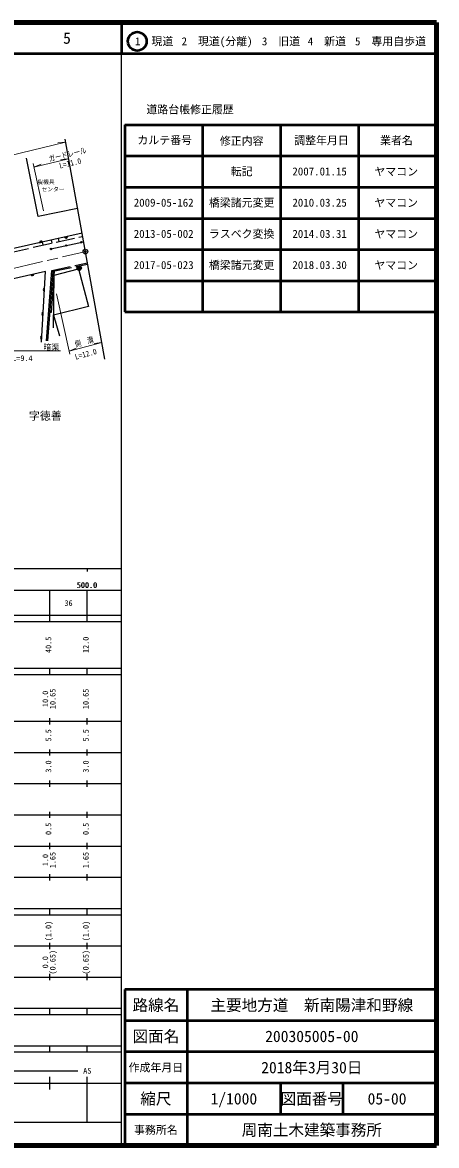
# Model space of a CAD drawing. Units: millimetres, scale not verified. Extents: x 40000 to 680000, y 20000 to 380000.
# Drawn here: x 547216 to 680000, y 20000 to 380000 of the extents above; entities that cross this region are included whole.
import ezdxf
from ezdxf.enums import TextEntityAlignment as Align

# ---------------------------------------------------------------- set-up
doc = ezdxf.new("R2010")
doc.units = ezdxf.units.MM
doc.header["$LTSCALE"] = 1000
doc.header["$PDMODE"] = 32
doc.header["$PDSIZE"] = 500
doc.linetypes.add('CHAIN', pattern=[18.5, 12, -1.5, 3.5, -1.5])
doc.linetypes.add('DASHED', pattern=[7.5, 6, -1.5])
for name, color, linetype, lineweight in [('M-BGD', 7, 'Continuous', 25), ('M-BMK', 2, 'CHAIN', 13), ('M-BMK-OTRS', 5, 'Continuous', 25), ('M-BMK-SRVR', 3, 'Continuous', 25), ('M-STR-HTXT', 7, 'Continuous', 13), ('M-TTL', 2, 'Continuous', 140), ('M-TTL-BAND', 7, 'Continuous', 25), ('M-TTL-FRAM', 2, 'Continuous', 50), ('M-TTL-LINE', 7, 'Continuous', 50)]:
    doc.layers.add(name, color=color, linetype=linetype, lineweight=lineweight)
for name, color, linetype in [('M-BMK-HTXT', 7, 'Continuous'), ('M-OTRS', 6, 'Continuous'), ('M-TTL-TXT', 7, 'Continuous')]:
    doc.layers.add(name, color=color, linetype=linetype)
doc.styles.add('ＭＳ ゴシック', font='')
doc.styles.get('ＭＳ ゴシック').set_extended_font_data('MS Gothic')

msp = doc.modelspace()

# ---------------------------------------------------------------- hatches: boundary and pattern name
at = {"layer": 'M-BGD'}
for points in [[(552697, 309413, -0.82183), (553664, 309629)], [(561626, 311405, -0.82183), (560659, 311190)], [(550847, 299358, -0.82183), (549882, 299137)], [(566097, 301263, -1), (564697, 301263, -0.41421), (565397, 301963, -0.41421)], [(554268, 293918, -0.82183), (554324, 294907)], [(553833, 286114, -0.82183), (553888, 287103)], [(553408, 278486, -0.82183), (553463, 279476)]]:
    msp.add_hatch(color=256, dxfattribs=at).paths.add_polyline_path(points)

# ---------------------------------------------------------------- linework, layer by layer
for p, q in [((552697, 309413), (553664, 309629)), ((556351, 307387), (566817, 309705)), ((556458, 310252), (556681, 309246)), ((558682, 310748), (558905, 309737)), ((561626, 311405), (560659, 311190)), ((553508, 309594), (553729, 308594)), ((550847, 299358), (549882, 299137)), ((554922, 277931), (556644, 300504)), ((555340, 277899), (557043, 300231)), ((554268, 293918), (554324, 294907)), ((553833, 286114), (553888, 287103)), ((553408, 278486), (553463, 279476))]:
    msp.add_line(p, q, dxfattribs=at)
at = {"layer": 'M-BGD', "linetype": 'DASHED'}
for p, q in [((556644, 300504), (568043, 302902)), ((557043, 300231), (568105, 302557))]:
    msp.add_line(p, q, dxfattribs=at)
at = {"layer": 'M-BGD'}
for points in [[(564891, 320391), (552305, 317783), (548535, 336484)], [(566322, 312453), (522729, 302727), (519194, 302451)], [(553356, 277560), (554620, 300220), (510878, 290218)], [(557426, 300311), (556463, 286991), (556036, 287024)], [(557186, 282088), (557333, 299001), (565149, 300984), (568432, 288979), (557221, 286124), (559059, 279508)]]:
    msp.add_lwpolyline(points, dxfattribs=at)
at = {"layer": 'M-BGD', "linetype": 'DASHED'}
msp.add_lwpolyline([(514619, 299657), (543348, 306300), (566508, 311417)], dxfattribs=at)
at = {"layer": 'M-BGD'}
for centre, radius in [((566115, 309549), 225), ((556351, 307387), 225), ((561233, 308468), 225), ((565397, 301263), 700)]:
    msp.add_circle(centre, radius, dxfattribs=at)
for centre, start, end in [((553202, 309426), 23.74745, 181.40564), ((561121, 311393), 203.74745, 1.40564), ((550343, 299342), 204.05072, 1.70891), ((554394, 294407), 97.97913, 255.63732), ((553958, 286603), 97.97913, 255.63732), ((553533, 278975), 97.97913, 255.63732)]:
    msp.add_arc(centre, 505, start, end, dxfattribs=at)
at = {"layer": 'M-BMK'}
msp.add_lwpolyline([(74721, 305803), (92152, 299213), (105043, 295549), (117264, 292872), (128458, 291242), (139944, 290197), (171558, 287967), (271227, 280949), (370974, 273963), (384566, 272938), (395043, 272404), (403931, 272484), (414915, 273193), (427635, 274573), (443362, 277557), (469932, 283814), (566656, 306374)], dxfattribs=at)
at = {"layer": 'M-BMK-OTRS'}
msp.add_line((573602, 272054), (560892, 342578), dxfattribs=at)
at = {"layer": 'M-BMK-SRVR'}
msp.add_circle((567386, 306545), 750, dxfattribs=at)
at = {"layer": 'M-OTRS'}
msp.add_point((567386, 306545), dxfattribs=at)
at = {"layer": 'M-STR-HTXT'}
for p, q in [((508816, 329036), (561056, 341668)), ((561056, 341668), (558613, 341429)), ((550894, 333667), (562017, 336337)), ((562017, 336337), (559573, 336102)), ((554011, 319621), (550648, 334773)), ((550894, 333667), (553178, 334567)), ((562395, 273723), (558102, 292980)), ((562198, 274609), (572630, 277447)), ((572630, 277447), (570195, 277139)), ((528235, 274695), (559455, 274695)), ((562198, 274609), (564454, 275577))]:
    msp.add_line(p, q, dxfattribs=at)
at = {"layer": 'M-TTL'}
for p, q in [((680000, 380000), (40000, 380000)), ((680000, 20000), (680000, 380000)), ((40000, 20000), (680000, 20000))]:
    msp.add_line(p, q, dxfattribs=at)
at = {"layer": 'M-TTL-BAND'}
for p, q in [((579000, 20000), (579000, 370000)), ((40000, 205000), (579000, 205000)), ((568000, 205000), (568000, 204000)), ((68000, 198000), (579000, 198000)), ((556000, 188000), (556000, 198000)), ((568000, 188000), (568000, 198000)), ((40000, 190000), (579000, 190000)), ((40000, 188000), (579000, 188000)), ((40000, 173000), (579000, 173000)), ((556000, 171000), (556000, 173000)), ((568000, 171000), (568000, 173000)), ((40000, 171000), (579000, 171000)), ((40000, 156000), (579000, 156000)), ((556000, 155000), (556000, 157000)), ((568000, 155000), (568000, 157000)), ((46000, 146000), (579000, 146000)), ((556000, 145000), (556000, 147000)), ((568000, 145000), (568000, 147000)), ((556000, 135000), (556000, 137000)), ((568000, 135000), (568000, 137000)), ((52000, 136000), (579000, 136000)), ((46000, 126000), (579000, 126000)), ((556000, 125000), (556000, 127000)), ((568000, 125000), (568000, 127000)), ((52000, 116000), (579000, 116000)), ((556000, 115000), (556000, 117000)), ((568000, 115000), (568000, 117000)), ((46000, 106000), (579000, 106000)), ((556000, 105000), (556000, 107000)), ((568000, 105000), (568000, 107000)), ((40000, 96000), (579000, 96000)), ((40000, 94000), (579000, 94000)), ((556000, 94000), (556000, 96000)), ((568000, 94000), (568000, 96000)), ((49000, 84000), (579000, 84000)), ((556000, 83000), (556000, 85000)), ((568000, 83000), (568000, 85000)), ((40000, 74000), (579000, 74000)), ((556000, 73000), (556000, 75000)), ((568000, 73000), (568000, 75000)), ((40000, 64000), (579000, 64000)), ((40000, 62000), (579000, 62000)), ((556000, 62000), (556000, 64000)), ((568000, 62000), (568000, 64000)), ((40000, 52000), (579000, 52000)), ((556000, 50000), (556000, 52000)), ((568000, 50000), (568000, 52000)), ((40000, 50000), (579000, 50000)), ((71000, 44000), (565000, 44000)), ((40000, 40000), (579000, 40000)), ((556000, 38000), (556000, 42000)), ((568000, 27500), (568000, 42000)), ((68000, 27500), (579000, 27500))]:
    msp.add_line(p, q, dxfattribs=at)
at = {"layer": 'M-TTL-FRAM'}
for p, q in [((580000, 347197), (580000, 287197)), ((580000, 347197), (680000, 347197)), ((580000, 287197), (680000, 287197)), ((680000, 70000), (580000, 70000)), ((580000, 70000), (580000, 20000))]:
    msp.add_line(p, q, dxfattribs=at)
at = {"layer": 'M-TTL-LINE'}
for p, q in [((579000, 380000), (579000, 370000)), ((40000, 370000), (680000, 370000)), ((605000, 347197), (605000, 287197)), ((630000, 347197), (630000, 287197)), ((655000, 347197), (655000, 287197)), ((580000, 337197), (680000, 337197)), ((580000, 327197), (680000, 327197)), ((580000, 317197), (680000, 317197)), ((580000, 307197), (680000, 307197)), ((580000, 297197), (680000, 297197)), ((600000, 70000), (600000, 20000)), ((680000, 60000), (580000, 60000)), ((680000, 50000), (580000, 50000)), ((680000, 40000), (580000, 40000)), ((630000, 40000), (630000, 30000)), ((650000, 40000), (650000, 30000)), ((680000, 30000), (580000, 30000))]:
    msp.add_line(p, q, dxfattribs=at)
msp.add_circle((584031, 373958), 3000, dxfattribs=at)

# ---------------------------------------------------------------- texts
at = {"layer": 'M-BMK-HTXT', "style": 'ＭＳ ゴシック'}
for s, p in [('農機具', (551977, 328893)), ('センター', (553327, 326533))]:
    msp.add_text(s, height=1320, dxfattribs=at).set_placement(p, align=Align.MIDDLE_LEFT)
msp.add_text('字徳善', height=2566, dxfattribs=at).set_placement((554546, 253888), align=Align.MIDDLE_CENTER)
at = {"layer": 'M-STR-HTXT', "style": 'ＭＳ ゴシック', "width": 0.8}
for s, rotation, p in [('ガードレール', 13.497, (562017, 336248)), ('L=11.0', 13.497, (562855, 333455)), ('側\u3000溝', 15.222, (567375, 276171)), ('L=12.0', 15.222, (567896, 272286))]:
    msp.add_text(s, height=1833, rotation=rotation, dxfattribs=at).set_placement(p, align=Align.BOTTOM_CENTER)
at = {"layer": 'M-STR-HTXT', "style": 'ＭＳ ゴシック'}
for s, p in [('\u3000\u3000\u3000\u3000\u3000\u3000\u3000\u3000\u3000\u3000暗渠', (528235, 275934)), ('W=2.0 H=1.2 L=9.4', (528210, 272380))]:
    msp.add_text(s, height=1833, dxfattribs=at).set_placement(p, align=Align.MIDDLE_LEFT)
at = {"layer": 'M-TTL-BAND', "style": 'ＭＳ ゴシック'}
for s, p in [('500.0', (567844, 198195)), ('500.0', (568000, 198195)), ('36', (562000, 192405)), ('AS', (568000, 42500))]:
    msp.add_text(s, height=1833, dxfattribs=at).set_placement(p, align=Align.BOTTOM_CENTER)
for s, p in [('40.5', (557000, 180500)), ('12.0', (569000, 180500)), ('10.65', (558370, 163174)), ('10.65', (569000, 163174)), ('10.0', (556000, 163174)), ('5.5', (557000, 151500)), ('5.5', (569000, 151500)), ('3.0', (557000, 141500)), ('3.0', (569000, 141500)), ('0.5', (557000, 121500)), ('0.5', (569000, 121500)), ('1.0', (556000, 111500)), ('1.65', (558370, 111500)), ('1.65', (569000, 111500)), ('(1.0)', (557000, 88764)), ('(1.0)', (569000, 88764)), ('0.0', (556000, 78764)), ('(0.65)', (558370, 78764)), ('(0.65)', (569000, 78764))]:
    msp.add_text(s, height=1833, rotation=90, dxfattribs=at).set_placement(p, align=Align.BOTTOM_CENTER)
at = {"layer": 'M-TTL-TXT', "style": 'ＭＳ ゴシック'}
for s, height, p in [('5', 3666, (561497, 375000)), ('1\u3000現道', 2566, (589448, 373958)), ('2\u3000現道(分離)', 2566, (609619, 373958)), ('3\u3000旧道', 2566, (630121, 373958)), ('4\u3000新道', 2566, (644824, 373958)), ('5\u3000専用自歩道', 2566, (665228, 373958)), ('道路台帳修正履歴', 2566, (600968, 352113)), ('カルテ番号', 2566, (592839, 342277)), ('修正内容', 2566, (617509, 342023)), ('調整年月日', 2566, (643089, 342197)), ('業者名', 2566, (667134, 342197)), ('転記', 2566, (617500, 332245)), ('2007.01.15', 2566, (642500, 332245)), ('ヤマコン', 2566, (667077, 332189)), ('2009-05-162', 2566, (592500, 322245)), ('橋梁諸元変更', 2566, (617500, 322245)), ('2010.03.25', 2566, (642500, 322245)), ('ヤマコン', 2566, (667077, 322189)), ('2013-05-002', 2566, (592500, 312245)), ('ラスベク変換', 2566, (617500, 312245)), ('2014.03.31', 2566, (642500, 312245)), ('ヤマコン', 2566, (667077, 312189)), ('2017-05-023', 2566, (592500, 302245)), ('橋梁諸元変更', 2566, (617500, 302245)), ('2018.03.30', 2566, (642500, 302245)), ('ヤマコン', 2566, (667077, 302189)), ('路線名', 3666, (590000, 65000)), ('路線名', 3666, (590000, 65000)), ('主要地方道\u3000新南陽津和野線', 3666, (640000, 65000)), ('図面名', 3666, (590000, 55000)), ('図面名', 3666, (590000, 55000)), ('200305005-00', 3666, (640000, 55000)), ('2018年3月30日', 3666, (640000, 45000)), ('作成年月日', 2566, (590000, 45000)), ('作成年月日', 2566, (590000, 45000)), ('縮尺', 3666, (590000, 35000)), ('縮尺', 3666, (590000, 35000)), ('1/1000', 3666, (615000, 35000)), ('図面番号', 3666, (640000, 35000)), ('図面番号', 3666, (640000, 35000)), ('05-00', 3666, (664125, 35000)), ('事務所名', 2566, (590000, 25000)), ('事務所名', 2566, (590000, 25000)), ('周南土木建築事務所', 3666, (640000, 25000))]:
    msp.add_text(s, height=height, dxfattribs=at).set_placement(p, align=Align.MIDDLE_CENTER)

doc.saveas('drawing.dxf')
